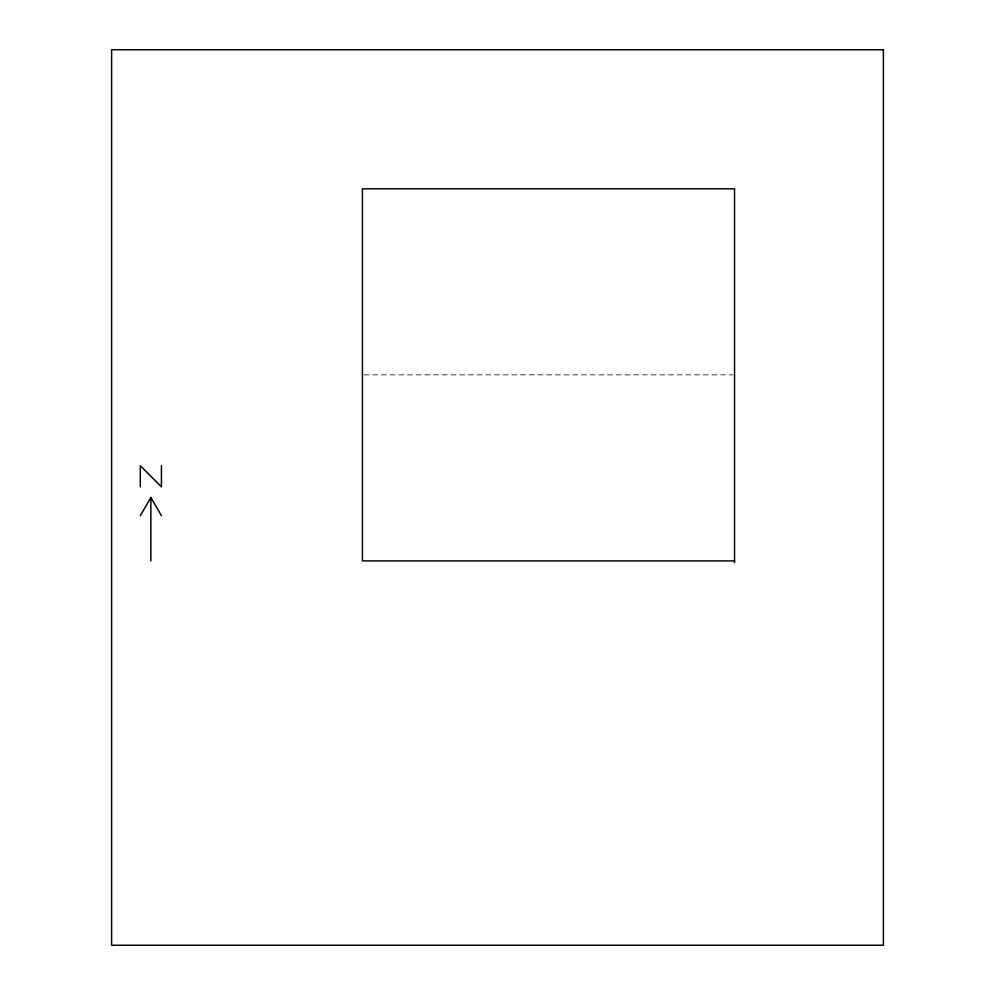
<?xml version="1.0" encoding="UTF-8"?>
<svg xmlns="http://www.w3.org/2000/svg" width="995" height="995" viewBox="0 0 995 995"><rect width="100%" height="100%" fill="white"/><g stroke="black" fill="none" stroke-linecap="round" stroke-linejoin="round"><path stroke-width="0.75" stroke-dasharray="4.97 3.73" d="M363.971 374.854L732.979 374.854"/><path stroke-width="1.49" d="M140.283 515.758L150.867 497.438L161.439 515.758M734.534 560.906L362.429 560.906L362.429 188.801L734.534 188.801L734.534 562.76M161.439 465.71L161.439 486.866L140.283 465.71L140.283 486.866M150.867 497.438L150.867 560.906M883.386 49.75L111.614 49.75L111.614 945.25L883.386 945.25L883.386 49.75"/></g></svg>
